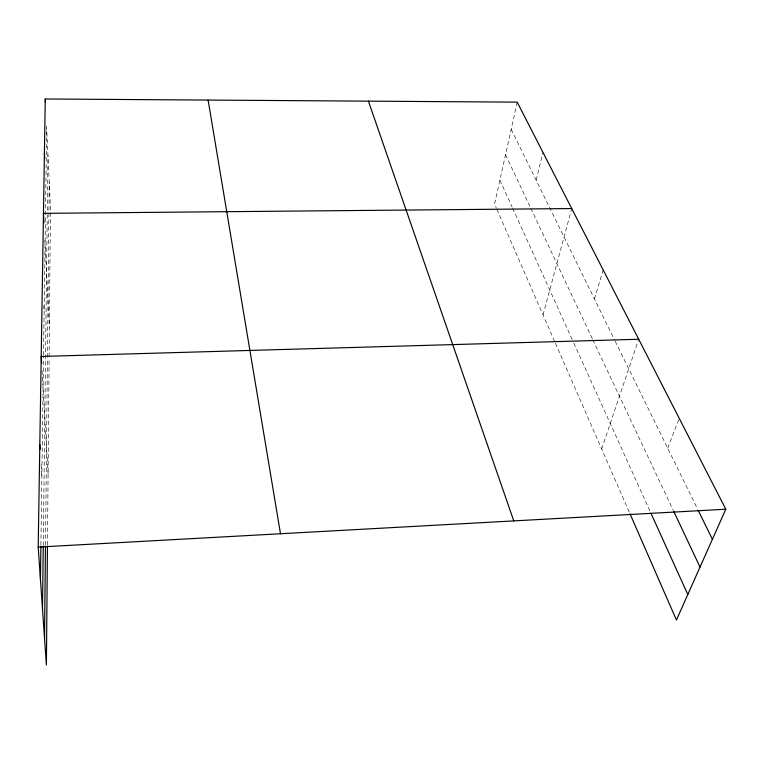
<?xml version="1.0" encoding="UTF-8"?>
<svg xmlns="http://www.w3.org/2000/svg" width="764" height="764" viewBox="0 0 764 764"><rect width="100%" height="100%" fill="white"/><g stroke="black" fill="none" stroke-linecap="round" stroke-linejoin="round"><path stroke-width="0.57" stroke-dasharray="3.82 2.86" d="M47.464 544.98L49.116 358.001M49.125 356.807L50.453 207.712L46.489 124.542M45.487 545.085L47.416 358.497M47.425 357.313L49.24 182.243M43.261 545.677L47.253 212.736M47.282 210.348L47.941 155.168M40.912 545.085L43.51 356.32M43.529 355.136L46.652 128.027M517.209 102.147L494.556 204.026L496.438 208.314M536.156 180.18L542.937 152.37M543.032 314.892L571.739 208.562M594.44 298.953L603.168 269.893M601.66 448.974L638.704 339.245M667.698 448.22L679.206 418.29M511.173 129.288L614.695 340.228M615.221 341.288L697.675 509.301M505.529 154.691L529.805 206.175M530.808 208.305L592.339 338.767M592.845 339.837L673.218 510.256M499.885 180.094L512.166 207.187M512.663 208.276L573.325 342.052M573.821 343.141L650.422 512.061M496.906 209.384L554.941 342.138M555.418 343.227L629.546 512.768M41.103 464.713L41.858 476.621M42.039 370.578L48.094 473.9M43.806 305.6L44.131 311.378M44.875 240.393L49.393 327.126"/><path stroke-width="1.15" d="M47.454 546.164L46.394 665.024L38.2 547.091L45.267 98.976L517.209 102.147L725.8 509.225L676.446 620.024L630.023 513.847M44.522 638.045L45.468 546.279M42.497 608.937L43.242 546.871M40.435 579.313L40.893 546.26M38.2 547.091L725.8 509.225M638.704 339.245L41.208 356.454L41.619 363.521M571.739 208.562L43.462 213.347L43.949 222.754M698.201 510.381L712.401 539.308M673.724 511.336L700.025 567.098M650.909 513.141L687.81 594.516M368.41 101.154L513.771 520.905M208.114 100.074L280.503 533.75M39.814 444.467L40.12 449.232M44.417 152.714L44.704 158.444M45.267 98.976L45.429 102.462"/></g></svg>
